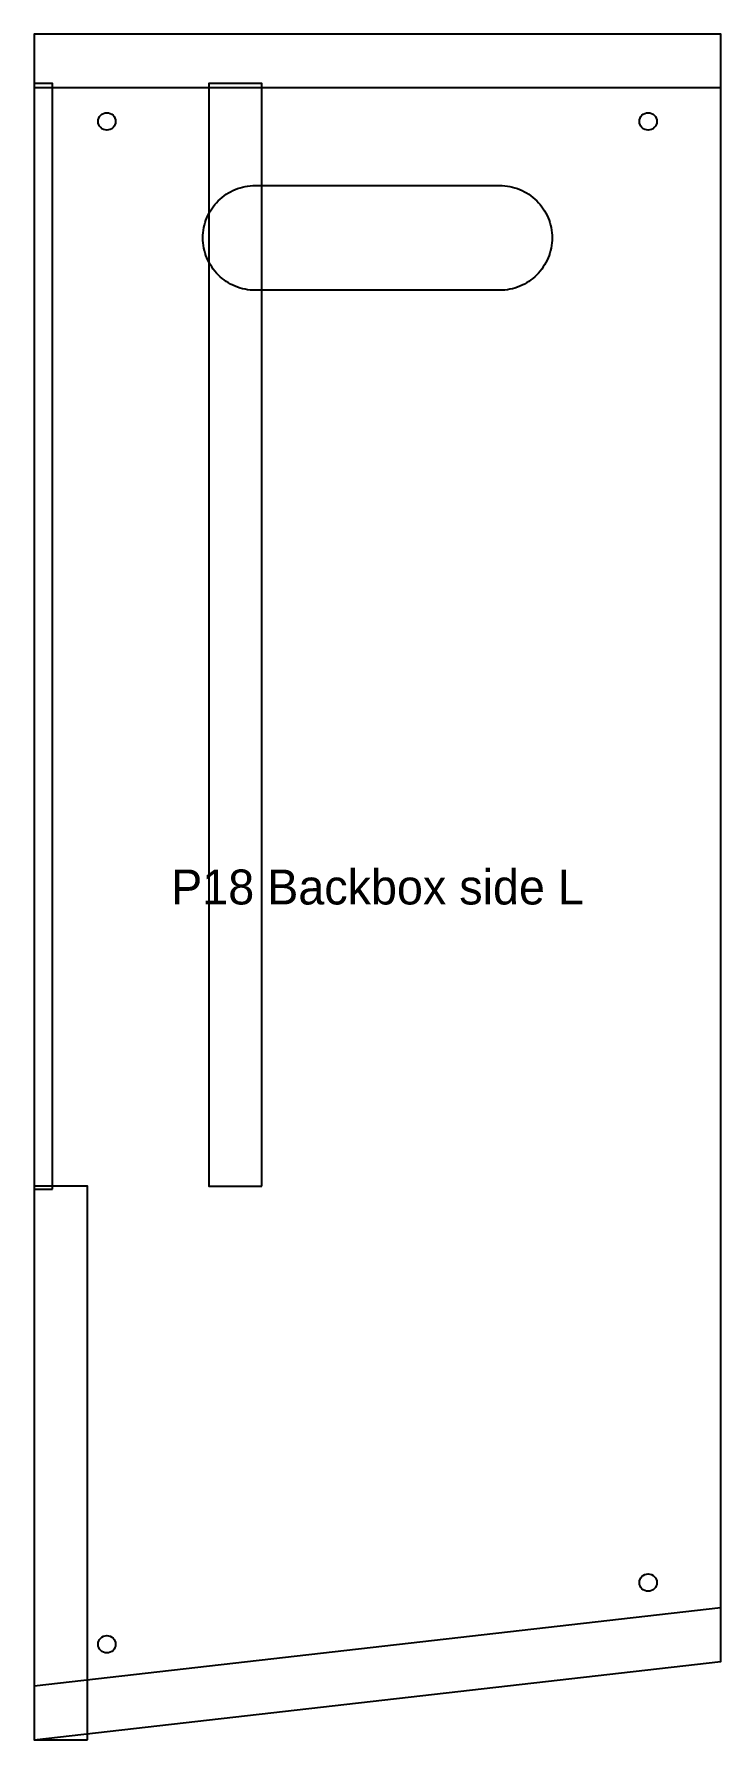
# Model space of a CAD drawing. Header units: millimetres. Extents: x 0 to 236, y 0 to 586.
import ezdxf
from ezdxf.enums import TextEntityAlignment as Align

# ---------------------------------------------------------------- set-up
doc = ezdxf.new("R2010")
doc.units = ezdxf.units.MM
for name, color, linetype in [('CUT_INSIDE', 5, 'Continuous'), ('CUT_OUTSIDE', 1, 'Continuous'), ('DRILL', 3, 'Continuous'), ('NOTES', 7, 'Continuous'), ('POCKET_6', 6, 'Continuous')]:
    doc.layers.add(name, color=color, linetype=linetype)

msp = doc.modelspace()

# ---------------------------------------------------------------- linework, layer by layer
at = {"layer": 'CUT_INSIDE'}
msp.add_lwpolyline([(76, 498), (75.12, 498.02), (74.24, 498.09), (73.36, 498.19), (72.49, 498.35), (71.63, 498.54), (70.77, 498.78), (69.94, 499.05), (69.11, 499.37), (68.3, 499.73), (67.51, 500.13), (66.75, 500.56), (66, 501.03), (65.28, 501.54), (64.58, 502.09), (63.91, 502.66), (63.27, 503.27), (62.66, 503.91), (62.09, 504.58), (61.54, 505.28), (61.03, 506), (60.56, 506.75), (60.13, 507.51), (59.73, 508.3), (59.37, 509.11), (59.05, 509.94), (58.78, 510.77), (58.54, 511.63), (58.35, 512.49), (58.19, 513.36), (58.09, 514.24), (58.02, 515.12), (58, 516), (58.02, 516.88), (58.09, 517.76), (58.19, 518.64), (58.35, 519.51), (58.54, 520.37), (58.78, 521.23), (59.05, 522.06), (59.37, 522.89), (59.73, 523.7), (60.13, 524.49), (60.56, 525.25), (61.03, 526), (61.54, 526.72), (62.09, 527.42), (62.66, 528.09), (63.27, 528.73), (63.91, 529.34), (64.58, 529.91), (65.28, 530.46), (66, 530.97), (66.75, 531.44), (67.51, 531.87), (68.3, 532.27), (69.11, 532.63), (69.94, 532.95), (70.77, 533.22), (71.63, 533.46), (72.49, 533.65), (73.36, 533.81), (74.24, 533.91), (75.12, 533.98), (76, 534), (160, 534), (160.88, 533.98), (161.76, 533.91), (162.64, 533.81), (163.51, 533.65), (164.37, 533.46), (165.23, 533.22), (166.06, 532.95), (166.89, 532.63), (167.7, 532.27), (168.49, 531.87), (169.25, 531.44), (170, 530.97), (170.72, 530.46), (171.42, 529.91), (172.09, 529.34), (172.73, 528.73), (173.34, 528.09), (173.91, 527.42), (174.46, 526.72), (174.97, 526), (175.44, 525.25), (175.87, 524.49), (176.27, 523.7), (176.63, 522.89), (176.95, 522.06), (177.22, 521.23), (177.46, 520.37), (177.65, 519.51), (177.81, 518.64), (177.91, 517.76), (177.98, 516.88), (178, 516), (177.98, 515.12), (177.91, 514.24), (177.81, 513.36), (177.65, 512.49), (177.46, 511.63), (177.22, 510.77), (176.95, 509.94), (176.63, 509.11), (176.27, 508.3), (175.87, 507.51), (175.44, 506.75), (174.97, 506), (174.46, 505.28), (173.91, 504.58), (173.34, 503.91), (172.73, 503.27), (172.09, 502.66), (171.42, 502.09), (170.72, 501.54), (170, 501.03), (169.25, 500.56), (168.49, 500.13), (167.7, 499.73), (166.89, 499.37), (166.06, 499.05), (165.23, 498.78), (164.37, 498.54), (163.51, 498.35), (162.64, 498.19), (161.76, 498.09), (160.88, 498.02), (160, 498), (76, 498)], close=True, dxfattribs=at)
at = {"layer": 'CUT_OUTSIDE'}
msp.add_lwpolyline([(0, 0), (236, 26.89), (236, 586), (0, 586), (0, 0)], close=True, dxfattribs=at)
at = {"layer": 'DRILL'}
for centre in [(25, 556), (211, 556), (211, 54.04), (25, 32.85)]:
    msp.add_circle(centre, 3, dxfattribs=at)
at = {"layer": 'POCKET_6'}
for points in [[(236, 567.7), (236, 586), (0, 586), (0, 567.7), (236, 567.7)], [(6.3, 189.17), (6.3, 569), (0, 569), (0, 189.17), (6.3, 189.17)], [(78.3, 190.17), (78.3, 569), (60, 569), (60, 190.17), (78.3, 190.17)], [(18.3, 0), (18.3, 190.17), (0, 190.17), (0, 0), (18.3, 0)], [(0, 0), (236, 26.89), (236, 45.31), (0, 18.42), (0, 0)]]:
    msp.add_lwpolyline(points, close=True, dxfattribs=at)

# ---------------------------------------------------------------- texts
at = {"layer": 'NOTES'}
msp.add_text('P18 Backbox side L', height=12, dxfattribs=at).set_placement((118, 293), align=Align.MIDDLE_CENTER)

doc.saveas('drawing.dxf')
